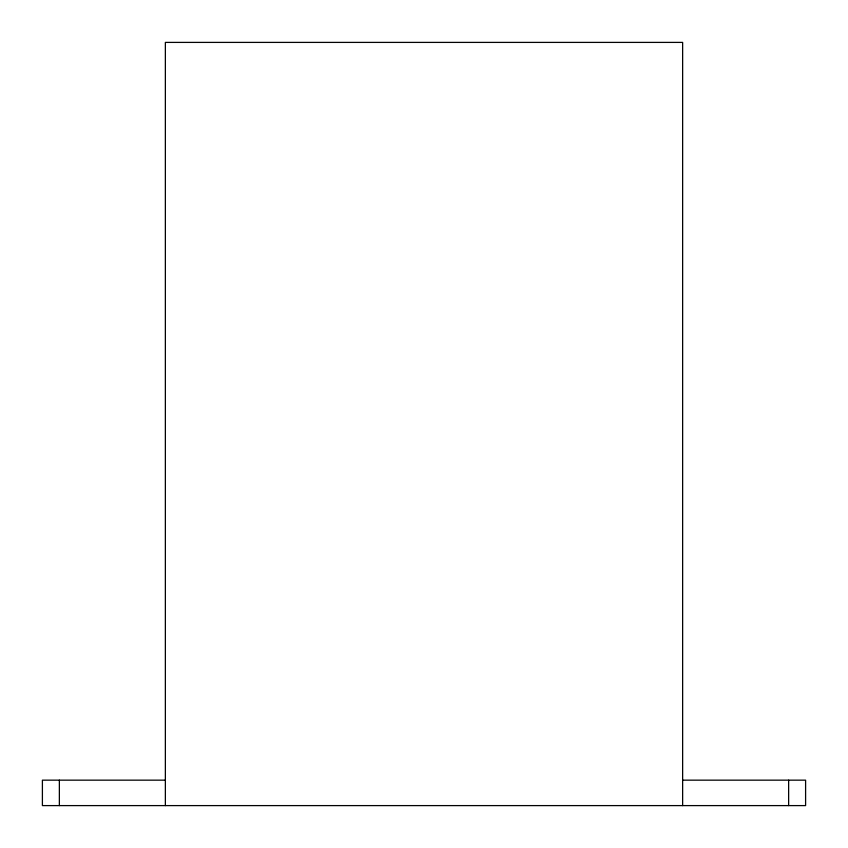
<?xml version="1.0" encoding="UTF-8"?>
<svg xmlns="http://www.w3.org/2000/svg" width="848" height="848" viewBox="0 0 848 848"><rect width="100%" height="100%" fill="white"/><g stroke="black" fill="none" stroke-linecap="round" stroke-linejoin="round"><path stroke-width="1.27" d="M165.36 780.16L42.4 780.16L42.4 805.6L805.6 805.6L805.6 780.16L682.64 780.16M788.64 780.16L788.64 805.6M682.64 805.6L682.64 42.4L165.36 42.4L165.36 805.6M59.36 780.16L59.36 805.6"/></g></svg>
